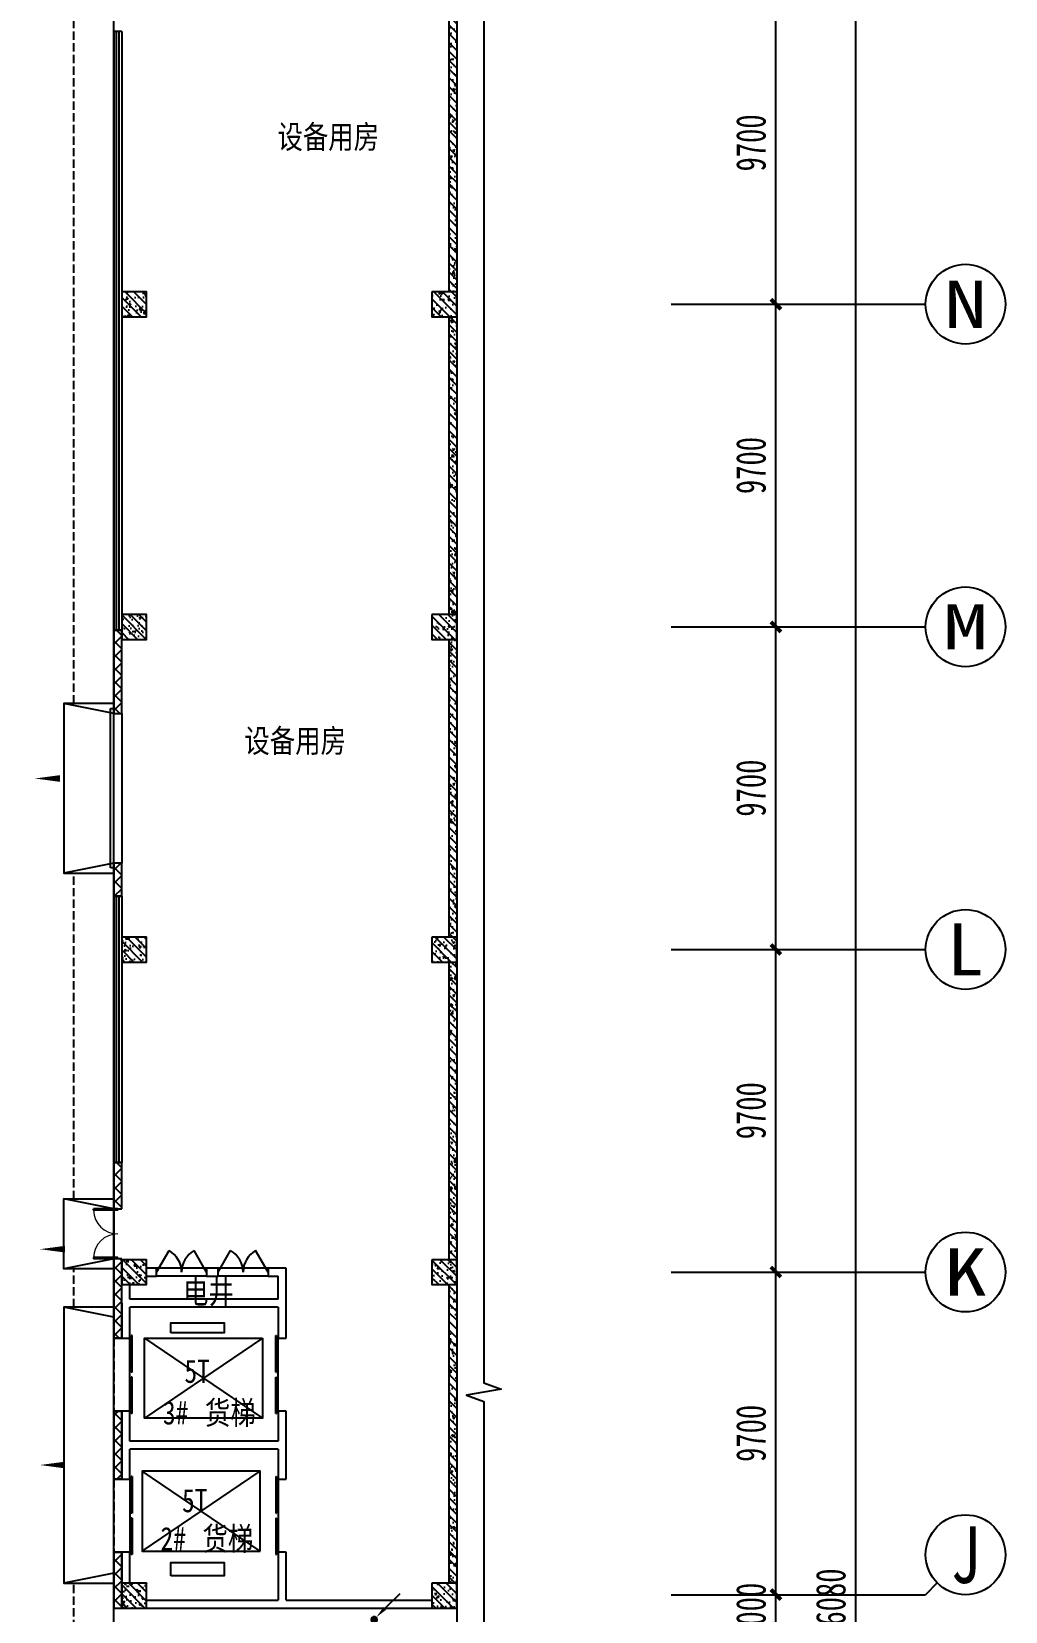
# Model space of a CAD drawing. Header units: millimetres. Extents: x -633009578 to 5705885, y -633235091 to 2571734.
# Drawn here: x 2830129 to 2859405, y 2340267 to 2387767 of the extents above; entities that cross this region are included whole.
import ezdxf
from ezdxf.enums import TextEntityAlignment as Align

# ---------------------------------------------------------------- set-up
doc = ezdxf.new("R2010")
doc.units = ezdxf.units.MM
doc.header["$LTSCALE"] = 1000
doc.header["$MEASUREMENT"] = 0
doc.linetypes.add('DASH', pattern=[0.35, 0.25, -0.1])
doc.layers.get('0').update_dxf_attribs({"color": 9})
for name, color, linetype in [('3T_WOOD', 21, 'Continuous'), ('A-COLUM(柱)', 255, 'Continuous'), ('A-DI-S(箭头)', 76, 'Continuous'), ('A-DOOR(门）', 4, 'Continuous'), ('A-F-AREA(计算)', 5, 'Continuous'), ('A-HATH(填充)', 8, 'Continuous'), ('A-ST-O(室外)', 54, 'Continuous'), ('A-STAR(楼梯)', 51, 'Continuous'), ('A-TEXT(房间)', 243, 'Continuous'), ('A-WA-J(剪力墙)', 254, 'Continuous'), ('A-WALL(墙)', 255, 'Continuous'), ('A-WINDOW（窗）', 4, 'Continuous'), ('AXIS_TEXT', 7, 'Continuous'), ('C-AXIS(轴号)', 3, 'Continuous'), ('WALL', 9, 'Continuous'), ('电-弱电平面-箭头', 3, 'Continuous')]:
    doc.layers.add(name, color=color, linetype=linetype)
doc.styles.add('_TCH_AXIS', font='simhei.ttf', dxfattribs={"bigfont": 'GBCBIG'})
doc.styles.add('_TCH_DIM_T3', font='simhei.ttf', dxfattribs={"width": 0.707, "bigfont": 'GBCBIG'})
doc.styles.add('COMPLEX', font='simhei.ttf')
doc.styles.add('IDQSTYLE', font='simhei.ttf', dxfattribs={"width": 0.707, "bigfont": 'hztxt.shx'})
doc.styles.add('TXT', font='simhei.ttf', dxfattribs={"width": 0.8, "bigfont": 'hztxt.shx'})
doc.dimstyles.new('_TCH_ARCH&&300', dxfattribs={"dimtxt": 892.5, "dimasz": 300, "dimexe": 750, "dimexo": 900, "dimgap": 300, "dimtad": 1, "dimdec": 0, "dimzin": 0, "dimdsep": 46, "dimtxsty": '_TCH_DIM_T3', "dimblk": 'ARCHTICK', "dimcen": 0.09, "dimclrt": 7, "dimazin": 2, "dimtfac": 1, "dimtdec": 0, "dimtix": 1, "dimtmove": 2, "dimatfit": 3, "dimfxl": 1, "dimtolj": 1, "dimtzin": 0, "dimarcsym": 0})
pattern_1 = [(315, (0, 0), (132.5825214724777, 132.5825214724776), []), (320, (0, 0), (-47.06410123694653, -537.9451369505651), [56.25, -618.75]), (625, (0, 0), (564.1441002750089, 104.0635002097499), [45, -495]), (370.4514, (-3.922005000000009, -44.82876), (517.079656545715, -433.8820362855164), [47.8051425, -525.856584]), (316.1842, (150, -2.755455298081545e-14), (-124.1392607467639, -800.4307864692332), [84.375, -928.125]), (366.6356, (139.65501975, -66.70255875000004), (730.5884031753312, -700.9970291615274), [71.707716, -788.78475]), (621.1842000000001, (150, -2.755455298081545e-14), (730.588950693994, -700.9964588502198), [67.5, -742.5]), (291, (112.5, -75.00000000000001), (-301.9641679990041, -447.6802890888463), [56.25, -618.75]), (596, (112.5, -75.00000000000001), (543.8625337851396, -182.4864989411868), [45, -495]), (341.4514, (87.3362955, -112.30667475), (241.8978725324643, -630.1669714361175), [47.8051425, -525.856584]), (307.5, (0, 0), (249.6703903734836, -9.119891487967951), [0, -488.9999999999999, 0, -502.5, 0, -496.875]), (277.5, (0, 0), (295.8087839117703, -197.3021530816116), [0, -286.5, 0, -477.75, 0, -189.375]), (237.5, (3.072332657360922e-14, 167.25), (-16.91615380078498, -400.3668271293068), [0, -187.5, 0, -585, 0, -776.25]), (227.5, (4.450060306401695e-14, 242.25), (75.07873674923819, -437.3896270067897), [0, -243.75, 0, -388.5, 0, -551.25])]
pattern_2 = [(45, (-830357.9205473666, -3.184366441797465), (-200.0002033111466, 200.0002033111467), []), (135, (-830357.9205473666, -3.184366441797465), (-200.0002033111467, -200.0002033111466), [])]

# ---------------------------------------------------------------- blocks, each defined once
blk = doc.blocks.new('_ArchTick')
at = {"color": 0, "linetype": 'ByBlock', "const_width": 0.4}
blk.add_lwpolyline([(-0.5, -0.5), (0.5, 0.5)], dxfattribs=at)
blk = doc.blocks.new('*D300')
at = {"layer": 'C-AXIS(轴号)', "color": 0, "lineweight": -2, "transparency": 16777216}
for p, q in [((1114913.870481153, 1657818.591094813), (1117908.287704564, 1657818.591094813)), ((1117158.287704564, 1657818.591094813), (1117158.287704564, 1658118.591094813)), ((1117158.287704564, 1656818.591094813), (1117158.287704564, 1657818.591094813)), ((1114913.870481153, 1656818.591094813), (1117908.287704564, 1656818.591094813)), ((1117158.287704564, 1656818.591094813), (1117158.287704564, 1656518.591094813))]:
    blk.add_line(p, q, dxfattribs=at)
at = {"layer": 'Defpoints', "color": 0, "transparency": 16777216}
for p in [(1114013.870481153, 1657818.591094813), (1117158.287704564, 1657818.591094813), (1114013.870481153, 1656818.591094813)]:
    blk.add_point(p, dxfattribs=at)
at = {"layer": 'C-AXIS(轴号)', "color": 0, "linetype": 'ByBlock', "lineweight": -2, "transparency": 16777216, "xscale": 300, "yscale": 300, "zscale": 300}
for p, rotation in [((1117158.287704564, 1657818.591094813), 270), ((1117158.287704564, 1656818.591094813), 90)]:
    blk.add_blockref('_ArchTick', p, dxfattribs=dict(at, rotation=rotation))
at = {"layer": 'C-AXIS(轴号)', "color": 7, "transparency": 16777216, "insert": (1116412.037704564, 1657318.591094813), "char_height": 892.5, "attachment_point": 5, "rotation": 90, "style": '_TCH_DIM_T3'}
blk.add_mtext('\\A1;1000', dxfattribs=at)
blk = doc.blocks.new('*D301')
at = {"layer": 'C-AXIS(轴号)', "color": 0, "lineweight": -2, "transparency": 16777216}
for p, q in [((1114913.870481153, 1667518.591094813), (1117908.287704564, 1667518.591094813)), ((1117158.287704564, 1657818.591094813), (1117158.287704564, 1667518.591094813)), ((1114913.870481153, 1657818.591094813), (1117908.287704564, 1657818.591094813))]:
    blk.add_line(p, q, dxfattribs=at)
at = {"layer": 'Defpoints', "color": 0, "transparency": 16777216}
for p in [(1114013.870481153, 1667518.591094813), (1117158.287704564, 1667518.591094813), (1114013.870481153, 1657818.591094813)]:
    blk.add_point(p, dxfattribs=at)
at = {"layer": 'C-AXIS(轴号)', "color": 0, "linetype": 'ByBlock', "lineweight": -2, "transparency": 16777216, "xscale": 300, "yscale": 300, "zscale": 300}
for p, rotation in [((1117158.287704564, 1667518.591094813), 90), ((1117158.287704564, 1657818.591094813), 270)]:
    blk.add_blockref('_ArchTick', p, dxfattribs=dict(at, rotation=rotation))
at = {"layer": 'C-AXIS(轴号)', "color": 7, "transparency": 16777216, "insert": (1116412.037704564, 1662668.591094813), "char_height": 892.5, "attachment_point": 5, "rotation": 90, "style": '_TCH_DIM_T3'}
blk.add_mtext('\\A1;9700', dxfattribs=at)
blk = doc.blocks.new('*D302')
at = {"layer": 'C-AXIS(轴号)', "color": 0, "lineweight": -2, "transparency": 16777216}
for p, q in [((1114913.870481153, 1677218.591094813), (1117908.287704564, 1677218.591094813)), ((1117158.287704564, 1667518.591094813), (1117158.287704564, 1677218.591094813)), ((1114913.870481153, 1667518.591094813), (1117908.287704564, 1667518.591094813))]:
    blk.add_line(p, q, dxfattribs=at)
at = {"layer": 'Defpoints', "color": 0, "transparency": 16777216}
for p in [(1114013.870481153, 1677218.591094813), (1117158.287704564, 1677218.591094813), (1114013.870481153, 1667518.591094813)]:
    blk.add_point(p, dxfattribs=at)
at = {"layer": 'C-AXIS(轴号)', "color": 0, "linetype": 'ByBlock', "lineweight": -2, "transparency": 16777216, "xscale": 300, "yscale": 300, "zscale": 300}
for p, rotation in [((1117158.287704564, 1677218.591094813), 90), ((1117158.287704564, 1667518.591094813), 270)]:
    blk.add_blockref('_ArchTick', p, dxfattribs=dict(at, rotation=rotation))
at = {"layer": 'C-AXIS(轴号)', "color": 7, "transparency": 16777216, "insert": (1116412.037704564, 1672368.591094813), "char_height": 892.5, "attachment_point": 5, "rotation": 90, "style": '_TCH_DIM_T3'}
blk.add_mtext('\\A1;9700', dxfattribs=at)
blk = doc.blocks.new('*D303')
at = {"layer": 'C-AXIS(轴号)', "color": 0, "lineweight": -2, "transparency": 16777216}
for p, q in [((1114913.870481153, 1686918.591094813), (1117908.287704564, 1686918.591094813)), ((1117158.287704564, 1677218.591094813), (1117158.287704564, 1686918.591094813)), ((1114913.870481153, 1677218.591094813), (1117908.287704564, 1677218.591094813))]:
    blk.add_line(p, q, dxfattribs=at)
at = {"layer": 'Defpoints', "color": 0, "transparency": 16777216}
for p in [(1114013.870481153, 1686918.591094813), (1117158.287704564, 1686918.591094813), (1114013.870481153, 1677218.591094813)]:
    blk.add_point(p, dxfattribs=at)
at = {"layer": 'C-AXIS(轴号)', "color": 0, "linetype": 'ByBlock', "lineweight": -2, "transparency": 16777216, "xscale": 300, "yscale": 300, "zscale": 300}
for p, rotation in [((1117158.287704564, 1686918.591094813), 90), ((1117158.287704564, 1677218.591094813), 270)]:
    blk.add_blockref('_ArchTick', p, dxfattribs=dict(at, rotation=rotation))
at = {"layer": 'C-AXIS(轴号)', "color": 7, "transparency": 16777216, "insert": (1116412.037704564, 1682068.591094813), "char_height": 892.5, "attachment_point": 5, "rotation": 90, "style": '_TCH_DIM_T3'}
blk.add_mtext('\\A1;9700', dxfattribs=at)
blk = doc.blocks.new('*D304')
at = {"layer": 'C-AXIS(轴号)', "color": 0, "lineweight": -2, "transparency": 16777216}
for p, q in [((1114913.870481153, 1696618.591094813), (1117908.287704564, 1696618.591094813)), ((1117158.287704564, 1686918.591094813), (1117158.287704564, 1696618.591094813)), ((1114913.870481153, 1686918.591094813), (1117908.287704564, 1686918.591094813))]:
    blk.add_line(p, q, dxfattribs=at)
at = {"layer": 'Defpoints', "color": 0, "transparency": 16777216}
for p in [(1114013.870481153, 1696618.591094813), (1117158.287704564, 1696618.591094813), (1114013.870481153, 1686918.591094813)]:
    blk.add_point(p, dxfattribs=at)
at = {"layer": 'C-AXIS(轴号)', "color": 0, "linetype": 'ByBlock', "lineweight": -2, "transparency": 16777216, "xscale": 300, "yscale": 300, "zscale": 300}
for p, rotation in [((1117158.287704564, 1696618.591094813), 90), ((1117158.287704564, 1686918.591094813), 270)]:
    blk.add_blockref('_ArchTick', p, dxfattribs=dict(at, rotation=rotation))
at = {"layer": 'C-AXIS(轴号)', "color": 7, "transparency": 16777216, "insert": (1116412.037704564, 1691768.591094813), "char_height": 892.5, "attachment_point": 5, "rotation": 90, "style": '_TCH_DIM_T3'}
blk.add_mtext('\\A1;9700', dxfattribs=at)
blk = doc.blocks.new('*D305')
at = {"layer": 'C-AXIS(轴号)', "color": 0, "lineweight": -2, "transparency": 16777216}
for p, q in [((1114913.870481153, 1706318.591094813), (1117908.287704564, 1706318.591094813)), ((1117158.287704564, 1696618.591094813), (1117158.287704564, 1706318.591094813)), ((1114913.870481153, 1696618.591094813), (1117908.287704564, 1696618.591094813))]:
    blk.add_line(p, q, dxfattribs=at)
at = {"layer": 'Defpoints', "color": 0, "transparency": 16777216}
for p in [(1114013.870481153, 1706318.591094813), (1117158.287704564, 1706318.591094813), (1114013.870481153, 1696618.591094813)]:
    blk.add_point(p, dxfattribs=at)
at = {"layer": 'C-AXIS(轴号)', "color": 0, "linetype": 'ByBlock', "lineweight": -2, "transparency": 16777216, "xscale": 300, "yscale": 300, "zscale": 300}
for p, rotation in [((1117158.287704564, 1706318.591094813), 90), ((1117158.287704564, 1696618.591094813), 270)]:
    blk.add_blockref('_ArchTick', p, dxfattribs=dict(at, rotation=rotation))
at = {"layer": 'C-AXIS(轴号)', "color": 7, "transparency": 16777216, "insert": (1116412.037704564, 1701468.591094813), "char_height": 892.5, "attachment_point": 5, "rotation": 90, "style": '_TCH_DIM_T3'}
blk.add_mtext('\\A1;9700', dxfattribs=at)
blk = doc.blocks.new('*D309')
at = {"layer": 'C-AXIS(轴号)', "color": 0, "lineweight": -2, "transparency": 16777216}
for p, q in [((1114913.870481153, 1725358.591094809), (1120308.287704564, 1725358.591094809)), ((1119558.287704564, 1589278.591094809), (1119558.287704564, 1725358.591094809)), ((1114913.870481153, 1589278.591094809), (1120308.287704564, 1589278.591094809))]:
    blk.add_line(p, q, dxfattribs=at)
at = {"layer": 'Defpoints', "color": 0, "transparency": 16777216}
for p in [(1114013.870481153, 1725358.591094809), (1119558.287704564, 1725358.591094809), (1114013.870481153, 1589278.591094809)]:
    blk.add_point(p, dxfattribs=at)
at = {"layer": 'C-AXIS(轴号)', "color": 0, "linetype": 'ByBlock', "lineweight": -2, "transparency": 16777216, "xscale": 300, "yscale": 300, "zscale": 300}
for p, rotation in [((1119558.287704564, 1725358.591094809), 90), ((1119558.287704564, 1589278.591094809), 270)]:
    blk.add_blockref('_ArchTick', p, dxfattribs=dict(at, rotation=rotation))
at = {"layer": 'C-AXIS(轴号)', "color": 7, "transparency": 16777216, "insert": (1118812.037704564, 1657318.591094809), "char_height": 892.5, "attachment_point": 5, "rotation": 90, "style": '_TCH_DIM_T3'}
blk.add_mtext('\\A1;136080', dxfattribs=at)
blk = doc.blocks.new('_AXISO')
blk.add_circle((0, 0), 0.5)
at = {"layer": 'AXIS_TEXT', "style": 'COMPLEX', "width": 1.041666666666667}
blk.add_attdef('A', text='', height=0.56, dxfattribs=at).set_placement((-0.25, -0.28), (0.25, -0.28), align=Align.FIT)
blk = doc.blocks.new('$WINLIB2D$00000001')
at = {"color": 0}
for points in [[(-0.4999999999999964, 0.5000000000000142), (-0.4999999999999964, -0.4999999999999858)], [(-0.4999999999999964, 0.5000000000000142), (0.5000000000000036, 0.5000000000000142)], [(0.5000000000000036, -0.4999999999999858), (0.5000000000000036, 0.5000000000000142)], [(0.5000000000000036, 0.1666666666666714), (-0.4999999999999964, 0.1666666666666714)], [(0.5000000000000036, -0.1666666666666572), (-0.4999999999999964, -0.1666666666666572)], [(-0.4999999999999964, -0.4999999999999858), (0.5000000000000036, -0.4999999999999858)]]:
    blk.add_lwpolyline(points, dxfattribs=at)
blk = doc.blocks.new('$DORLIB2D$00000127')
at = {"color": 0}
for points in [[(-0.5333333333328483, 0.7948983154366971), (-0.5333333333328483, 0.690405644187237)], [(-0.03333333333284827, 0.7948983154366971), (-0.5333333333328483, 0.7948983154366971)], [(-0.03333333333284827, 0.690405644187237), (-0.5333333333328483, 0.690405644187237)], [(-0.03333333333284827, 0.7948983154366971), (-0.03333333333284827, 0.690405644187237)], [(0.5333333333328483, 0.7948983154366971), (0.03333333333284827, 0.7948983154366971)], [(0.03333333333284827, 0.7948983154366971), (0.03333333333284827, 0.690405644187237)], [(0.5333333333328483, 0.690405644187237), (0.03333333333284827, 0.690405644187237)], [(0.5333333333328483, 0.7948983154366971), (0.5333333333328483, 0.690405644187237)], [(0.5, 0.4999999999999858), (-0.5, 0.4999999999999858)]]:
    blk.add_lwpolyline(points, dxfattribs=at)
blk = doc.blocks.new('$DorLib2D$00000126')
at = {"color": 0, "linetype": 'Continuous'}
for p, q in [((-0.5319999999956053, 0.5), (-0.5319999999956053, 0.900000000000091)), ((0.5320000000047003, 0.900000000000091), (0.5320000000047003, 0.5000000000002274))]:
    blk.add_line(p, q, dxfattribs=at)
at = {"color": 0, "linetype": 'DASH'}
for p, q in [((-0.5319999999956053, 0.900000000000091), (0.5320000000047003, 0.900000000000091)), ((-0.5319999999956053, 0.5), (0.5320000000047003, 0.5000000000002274))]:
    blk.add_line(p, q, dxfattribs=at)
blk = doc.blocks.new('$DorLib2D$00000231')
at = {"color": 0}
for p, q in [((-0.4999999999999947, 7.105427357601002e-15), (-0.2500000000000284, 0.4330127018921708)), ((0.5000000000000053, 7.105427357601002e-15), (0.250000000000032, 0.4330127018921708))]:
    blk.add_line(p, q, dxfattribs=at)
for centre, radius, start, end in [((-0.4999999999996803, 3.055333763768431e-13), 0.499999999999681, 0, 59.99999999996344), ((0.5000000000000426, -2.486899575160351e-14), 0.4999999999999835, 120.0000000000366, 180)]:
    blk.add_arc(centre, radius, start, end, dxfattribs=at)
blk = doc.blocks.new('$DorLib2D$00000002')
for p, q in [((-0.5, -5.684341886080802e-17), (-0.5000000000000007, 0.4875)), ((-0.4750000000000007, 0.4875), (-0.5000000000000007, 0.4875)), ((-0.475, -2.842170943040401e-17), (-0.4750000000000007, 0.4875)), ((0.475, -2.842170943040401e-17), (0.4750000000000007, 0.4875)), ((0.4750000000000007, 0.4875), (0.5000000000000007, 0.4875)), ((0.5, -5.684341886080802e-17), (0.5000000000000007, 0.4875)), ((-0.5, -5.684341886080802e-17), (-0.475, -2.842170943040401e-17)), ((0.5, -5.684341886080802e-17), (0.475, -2.842170943040401e-17))]:
    blk.add_line(p, q)
at = {"lineweight": 13}
for centre, start, end in [((-0.4875, -4.263256414560601e-17), 0, 88.53071641864632), ((0.4875, -4.263256414560601e-17), 91.4692835813537, 180)]:
    blk.add_arc(centre, 0.4875, start, end, dxfattribs=at)
blk = doc.blocks.new('_FZH')
h = blk.add_hatch()
h.set_pattern_fill('钢筋混凝土', color=256, scale=0.1, style=0)
h.set_pattern_definition([(45, (0, 0), (-0.1767766952966369, 0.1767766952966369), []), (50, (0, 0), (0.7172601826007535, -0.06275213498259512), [0.07500000000000001, -0.8250000000000001]), (355, (0, 0), (-0.138751333613, 0.7521921337000119), [0.06, -0.66]), (100.4514, (0.05977168000000001, -0.00522934), (0.5785093817140216, 0.6894395420609536), [0.06374019, -0.701142112]), (46.1842, (0, 0.2), (1.067241048625645, -0.1655190143290181), [0.1125, -1.2375]), (96.6356, (0.088936745, 0.186206693), (0.9346627055487033, 0.9741178709004418), [0.095610288, -1.051713]), (351.1842, (0, 0.2), (0.9346619451336272, 0.9741186009253247), [0.09000000000000001, -0.9900000000000001]), (21, (0.1, 0.15), (0.5969070521184617, -0.4026188906653388), [0.07500000000000001, -0.8250000000000001]), (326, (0.1, 0.15), (0.2433153319215824, 0.7251500450468529), [0.06, -0.66]), (71.4514, (0.149742233, 0.116448394), (0.84022262858149, 0.3225304967099524), [0.06374019, -0.701142112]), (37.50000000000001, (0, 0), (0.01215985531729062, 0.3328938538313115), [0, -0.652, 0, -0.67, 0, -0.6625000000000001]), (7.499999999999999, (0, 0), (0.2630695374421486, 0.3944117118823603), [0, -0.382, 0, -0.637, 0, -0.2525]), (-32.5, (-0.223, 0), (0.533822436172409, -0.02255487173437976), [0, -0.25, 0, -0.78, 0, -1.035]), (-42.5, (-0.323, 0), (0.5831861693423862, 0.1001049823323177), [0, -0.325, 0, -0.518, 0, -0.735])])
h.paths.add_polyline_path([(-0.5, -0.5), (0.5, -0.5), (0.5, 0.5), (-0.5, 0.5)])
blk.add_lwpolyline([(-0.5, -0.5), (0.5, -0.5), (0.5, 0.5), (-0.5, 0.5)], close=True)
blk = doc.blocks.new('*X132')
at = {"color": 0, "linetype": 'Continuous'}
for p, q in [((192.590110055903, 446.7242872143482), (193.9264208598343, 448.0605980182795)), ((192.6512440212146, 447.2096852483717), (193.4410228258108, 447.9994640529679)), ((192.666080612941, 446.3759937026742), (194.2747143715083, 447.9846274612416)), ((192.8122309321682, 446.0978799531896), (194.552828120993, 447.8384771420143)), ((193.0126674313866, 445.874052383696), (194.7766556904866, 447.6380406427959)), ((193.2651240367983, 445.7022449203958), (194.9484631537868, 447.3855840373842)), ((193.5780466605768, 445.5909034754624), (195.0598045987202, 447.0726614136058)), ((193.9838870800477, 445.5724798262212), (195.0782282479613, 446.6668209941349))]:
    blk.add_line(p, q, dxfattribs=at)
blk = doc.blocks.new('HC001446')
at = {"color": 0, "linetype": 'Continuous'}
blk.add_line((5.527270022789651, 5.473665066578945), (2.421777122314836, 2.298687544782609), dxfattribs=at)
blk.add_lwpolyline([(2.421777122314836, 2.298687544782609, 0.8, 0, 0), (0.4698776614111466, 0.4121164681388052, 0, 0, 0)], format="xyseb", dxfattribs=at)
blk.add_circle((0, 0), 0.625, dxfattribs=at)
at = {"color": 0, "linetype": 'Continuous', "xscale": 0.5, "yscale": 0.5, "zscale": 0.5}
blk.add_blockref('*X132', (-96.91845018383214, -223.4069038532592), dxfattribs=at)
at = {"color": 0, "style": 'IDQSTYLE', "width": 0.7}
blk.add_attdef('PSFHATT', (7.527270022789651, -0.62500001), '', height=2.5, dxfattribs=at)
blk = doc.blocks.new('负一层平面图9')
h = blk.add_hatch()
h.set_pattern_fill('钢筋混凝土', color=256, scale=75, angle=270, style=0)
h.set_pattern_definition(pattern_1)
h.paths.add_polyline_path([(1107326.098288363, 1696990.40672838), (1107566.098288363, 1696990.40672838), (1107566.098288361, 1705940.40672838), (1107326.098288362, 1705940.40672838)])
h = blk.add_hatch()
h.set_pattern_fill('钢筋混凝土', color=256, scale=75, angle=270, style=0)
h.set_pattern_definition(pattern_1)
h.paths.add_polyline_path([(1107326.098288365, 1687290.40672838), (1107566.098288365, 1687290.40672838), (1107566.098288361, 1696240.40672838), (1107326.098288363, 1696240.40672838)])
h = blk.add_hatch()
h.set_pattern_fill('钢筋混凝土', color=256, scale=75, angle=270, style=0)
h.set_pattern_definition(pattern_1)
h.paths.add_polyline_path([(1107326.098288366, 1677590.40672838), (1107566.098288366, 1677590.40672838), (1107566.098288361, 1686540.40672838), (1107326.098288365, 1686540.40672838)])
h = blk.add_hatch()
h.set_pattern_fill('钢筋混凝土', color=256, scale=75, angle=270, style=0)
h.set_pattern_definition(pattern_1)
h.paths.add_polyline_path([(1107326.098288368, 1667890.40672838), (1107566.098288368, 1667890.40672838), (1107566.098288361, 1676840.40672838), (1107326.098288366, 1676840.40672838)])
h = blk.add_hatch()
h.set_pattern_fill('钢筋混凝土', color=256, scale=75, angle=270, style=0)
h.set_pattern_definition(pattern_1)
h.paths.add_polyline_path([(1107566.09828836, 1667140.40672838), (1107326.09828836, 1667140.40672838), (1107326.098288361, 1658165.40672838), (1107566.098288361, 1658165.40672838)])
at = {"layer": 'A-HATH(填充)'}
h = blk.add_hatch(dxfattribs=at)
h.set_pattern_fill('多孔材料', color=256, scale=100, style=0)
h.set_pattern_definition(pattern_2)
h.paths.add_polyline_path([(1097251.09828836, 1686815.40672802), (1097251.09828836, 1684315.406728529), (1097491.09828836, 1684315.406728529), (1097491.09828836, 1686815.40672802)])
h = blk.add_hatch(dxfattribs=at)
h.set_pattern_fill('多孔材料', color=256, scale=100, style=0)
h.set_pattern_definition(pattern_2)
h.paths.add_polyline_path([(1097251.09828836, 1679815.406728529), (1097251.09828836, 1678815.406728529), (1097491.09828836, 1678815.406728529), (1097491.09828836, 1679815.406728529)])
h = blk.add_hatch(dxfattribs=at)
h.set_pattern_fill('多孔材料', color=256, scale=100, style=0)
h.set_pattern_definition(pattern_2)
h.paths.add_polyline_path([(1097251.09828836, 1670815.406728529), (1097251.09828836, 1669415.40672802), (1097491.09828836, 1669415.40672802), (1097491.09828836, 1670815.406728529)])
h = blk.add_hatch(dxfattribs=at)
h.set_pattern_fill('多孔材料', color=256, scale=100, style=0)
h.set_pattern_definition(pattern_2)
h.paths.add_polyline_path([(1097251.09828836, 1667915.406728529), (1097251.09828836, 1665535.406729037), (1097491.09828836, 1665535.406729037), (1097491.09828836, 1667915.406728529)])
h = blk.add_hatch(dxfattribs=at)
h.set_pattern_fill('多孔材料', color=256, scale=100, style=0)
h.set_pattern_definition(pattern_2)
h.paths.add_polyline_path([(1097251.09828836, 1663335.406729037), (1097251.09828836, 1661295.406728529), (1097491.09828836, 1661295.406728529), (1097491.09828836, 1663335.406729037)])
h = blk.add_hatch(dxfattribs=at)
h.set_pattern_fill('多孔材料', color=256, scale=100, style=0)
h.set_pattern_definition(pattern_2)
h.paths.add_polyline_path([(1097491.098288361, 1657415.40672838), (1097491.09828836, 1659095.406728529), (1097251.09828836, 1659095.406728529), (1097251.098288361, 1657415.40672838)])
at = {"layer": 'A-DI-S(箭头)'}
blk.add_lwpolyline([(1108377.552594071, 1727829.142712386), (1108377.552594071, 1664191.024720457), (1108902.552594071, 1663999.940347468), (1107852.552594071, 1663814.797017724), (1108377.552594071, 1663628.524720457), (1108377.552594071, 1599990.406728529)], dxfattribs=at)
for points in [[(1096544.794941775, 1682358.425277762, 0, 0, 0), (1094881.794941775, 1682358.425277762, 0, 200, 0), (1095631.794941775, 1682358.425277762, 0, 0, 0)], [(1096698.446246597, 1668206.33597418, 0, 0, 0), (1095035.446246597, 1668206.33597418, 0, 200, 0), (1095785.446246597, 1668206.33597418, 0, 0, 0)], [(1096698.446246597, 1661716.47294234, 0, 0, 0), (1095035.446246597, 1661716.47294234, 0, 200, 0), (1095785.446246597, 1661716.47294234, 0, 0, 0)]]:
    blk.add_lwpolyline(points, format="xyseb", dxfattribs=at)
at = {"layer": 'A-DOOR(门）'}
for p, q in [((1097491.098288361, 1684315.406728372), (1097491.098288361, 1679815.406728372)), ((1097251.098288361, 1669415.406728367), (1097251.098288361, 1667915.406728367)), ((1100041.098288415, 1667635.40672838), (1098541.098288415, 1667635.40672838)), ((1100041.098288415, 1667395.40672838), (1098541.098288415, 1667395.40672838)), ((1101891.098288387, 1667635.40672838), (1100391.098288387, 1667635.40672838)), ((1101891.098288387, 1667395.40672838), (1100391.098288387, 1667395.40672838))]:
    blk.add_line(p, q, dxfattribs=at)
at = {"layer": 'A-F-AREA(计算)'}
blk.add_lwpolyline([(1107566.098287924, 1589275.406728539), (1097251.098288353, 1589275.406728539), (1097251.098288353, 1725355.406728381), (1107566.098287924, 1725355.406728381)], close=True, dxfattribs=at)
at = {"layer": 'A-ST-O(室外)', "linetype": 'DASH'}
for points in [[(1096051.098288384, 1684615.406728667), (1096051.098288371, 1707015.406728445)], [(1096051.098288393, 1669715.406728217), (1096051.098288387, 1679515.407222659)], [(1096051.098288395, 1666465.406729073), (1096051.098288394, 1667615.406728372)], [(1096051.098288401, 1653665.406727061), (1096051.0982884, 1658165.40672838)]]:
    blk.add_lwpolyline(points, dxfattribs=at)
at = {"layer": 'A-STAR(楼梯)'}
for points in [[(1097251.098288362, 1684615.406728667), (1095751.098288362, 1684615.406728667), (1095751.098288362, 1679515.407222659), (1097251.098288355, 1679515.407222659)], [(1097251.098288354, 1684315.406728714), (1095751.098288351, 1684615.406234585)], [(1097251.098288354, 1679815.406728528), (1095751.098288351, 1679515.407222657)], [(1097251.098288367, 1667615.406728372), (1095751.098288367, 1667615.406728372), (1095751.098288367, 1669715.406728217), (1097251.098288361, 1669715.406728217)], [(1097251.09828836, 1669415.406728265), (1095751.098288356, 1669715.406234135)], [(1097251.09828836, 1667915.406728324), (1095751.098288356, 1667615.407222453)], [(1097251.098288362, 1666465.406729073), (1095751.098288362, 1666465.406729073), (1095751.098288362, 1658165.40672838), (1097251.098288355, 1658165.40672838)], [(1097251.098288354, 1666165.406729121), (1095751.098288351, 1666465.406234992)], [(1098175.743463216, 1665531.807054926), (1101725.743463216, 1663121.807054926)], [(1101725.743463216, 1665531.807054926), (1098175.743463216, 1663121.807054926)], [(1098103.962873291, 1659125.406728197), (1101653.962873291, 1661535.406728197)], [(1101653.962873291, 1659125.406728197), (1098103.962873291, 1661535.406728197)], [(1097251.098288365, 1658465.406234251), (1095751.098288362, 1658165.40672838)]]:
    blk.add_lwpolyline(points, dxfattribs=at)
for points in [[(1098972.214317867, 1665691.128077639), (1098972.214317867, 1665991.128077639), (1100572.214317867, 1665991.128077639), (1100572.214317867, 1665691.128077639)], [(1101725.743463216, 1665531.807054926), (1101725.743463216, 1663121.807054926), (1098175.743463216, 1663121.807054926), (1098175.743463216, 1665531.807054926)], [(1101653.962873291, 1659125.406728197), (1101653.962873291, 1661535.406728197), (1098103.962873291, 1661535.406728197), (1098103.962873291, 1659125.406728197)], [(1098972.214317867, 1658381.714975767), (1098972.214317867, 1658781.714975767), (1100572.214317867, 1658781.714975767), (1100572.214317867, 1658381.714975767)]]:
    blk.add_lwpolyline(points, close=True, dxfattribs=at)
at = {"layer": 'A-WA-J(剪力墙)'}
for p, q in [((1107326.098288362, 1705940.406727959), (1107326.098288356, 1696990.40672861)), ((1107566.098288362, 1705940.406727959), (1107566.098288367, 1696990.40672861)), ((1107326.09828834, 1696240.406727959), (1107326.098288369, 1687290.40672861)), ((1107566.09828834, 1696240.406727959), (1107566.098288327, 1687290.40672861)), ((1107326.098288399, 1686540.406727959), (1107326.098288395, 1677590.40672861)), ((1107566.098288349, 1686540.406727959), (1107566.098288406, 1677590.40672861)), ((1107326.098288363, 1676840.406727959), (1107326.098288388, 1667890.406727959)), ((1107566.098288363, 1676840.406727959), (1107566.098288399, 1667890.406727959)), ((1107326.098288389, 1667140.40672861), (1107326.098288361, 1658165.40672838)), ((1107566.098288389, 1667140.40672861), (1107566.098288361, 1658165.40672838))]:
    blk.add_line(p, q, dxfattribs=at)
at = {"layer": 'A-WALL(墙)'}
for p, q in [((1098541.098288591, 1667635.406728355), (1098241.09828792, 1667635.406728121)), ((1098241.09828792, 1667395.406728473), (1098541.098288591, 1667395.406728396)), ((1098541.098288591, 1667395.406728396), (1098541.098288591, 1667635.406728355)), ((1100391.098288083, 1667635.406728368), (1100041.098288591, 1667635.406728365)), ((1100041.098288591, 1667635.406728365), (1100041.098288591, 1667395.406728411)), ((1100041.098288591, 1667395.406728411), (1100391.098288083, 1667395.406728415)), ((1100391.098288083, 1667395.406728415), (1100391.098288083, 1667635.406728368)), ((1102431.098288768, 1667635.406728412), (1101891.098288591, 1667635.406728378)), ((1101891.098288591, 1667635.406728378), (1101891.098288591, 1667395.406728429)), ((1101891.098288591, 1667395.406728429), (1102191.098288587, 1667395.406728424)), ((1102191.098288587, 1666705.406729023), (1102191.098288587, 1667395.406728424)), ((1102431.098288655, 1666585.406729079), (1102431.098288768, 1667635.406728412)), ((1097491.098288421, 1666585.406729079), (1097491.098288421, 1667140.40672838)), ((1097731.098289026, 1666705.406729023), (1097731.098288421, 1667140.40672838)), ((1097491.098288421, 1666585.406729079), (1097491.098288383, 1665535.406729038)), ((1102191.098288587, 1666705.406729023), (1097731.098289026, 1666705.406729023)), ((1097731.098288267, 1665535.406729037), (1097731.098288355, 1666465.406729058)), ((1102191.09828859, 1666465.406729058), (1097731.098288355, 1666465.406729058)), ((1102191.09828859, 1666465.406729058), (1102191.098288604, 1665535.406729546)), ((1102431.098288563, 1665535.406729546), (1102431.098288655, 1666585.406729079)), ((1097491.098288383, 1665535.406729038), (1097731.098288267, 1665535.406729037)), ((1102191.098288604, 1665535.406729546), (1102431.098288563, 1665535.406729546)), ((1097731.098288267, 1663335.406729037), (1097491.098288383, 1663335.406729038)), ((1097491.098288383, 1663335.406729038), (1097491.098288421, 1662315.40672858)), ((1097731.098288355, 1662435.406728574), (1097731.098288267, 1663335.406729037)), ((1102431.098288563, 1663335.406729038), (1102191.098288604, 1663335.406729037)), ((1102191.098288604, 1663335.406729037), (1102191.098288591, 1662435.406728574)), ((1102431.098288656, 1662315.40672858), (1102431.098288563, 1663335.406729038)), ((1097491.098288421, 1662315.40672858), (1097491.098288399, 1661295.406728529)), ((1102191.098288591, 1662435.406728574), (1097731.098288355, 1662435.406728574)), ((1097731.098288472, 1661295.406728529), (1097731.098288481, 1662195.406728599)), ((1102191.098288613, 1662195.406728599), (1097731.098288481, 1662195.406728599)), ((1102191.098288613, 1662195.406728599), (1102191.098288648, 1661295.40672802)), ((1102431.098288701, 1661295.40672802), (1102431.098288656, 1662315.40672858)), ((1097491.098288399, 1661295.406728529), (1097731.098288472, 1661295.406728529)), ((1102191.098288648, 1661295.40672802), (1102431.098288701, 1661295.40672802)), ((1097731.098288439, 1659095.40672802), (1097491.098288399, 1659095.40672802)), ((1097491.098288399, 1659095.40672802), (1097491.098288357, 1658165.40672861)), ((1097731.098288633, 1658165.40672861), (1097731.098288439, 1659095.40672802)), ((1102431.098288677, 1659095.40672802), (1102191.098288648, 1659095.40672802)), ((1102191.098288648, 1659095.40672802), (1102191.098288614, 1657655.406728375)), ((1102431.098288604, 1657655.406728338), (1102431.098288677, 1659095.40672802)), ((1098241.098288571, 1657655.406728452), (1102191.098288614, 1657655.406728375)), ((1098241.098288571, 1657415.406728391), (1102311.098288657, 1657415.406728399)), ((1102311.098288657, 1657415.406728399), (1106816.098288361, 1657415.406728398)), ((1102431.098288604, 1657655.406728338), (1106816.098288361, 1657655.406728398))]:
    blk.add_line(p, q, dxfattribs=at)
at = {"layer": 'A-WINDOW（窗）', "linetype": 'DASH'}
for p, q in [((1097491.098288361, 1665535.406729092), (1097251.098288361, 1665535.406729092)), ((1097251.098288361, 1665535.406729092, 800), (1097251.098288361, 1663335.406729092, 800)), ((1097251.098288361, 1663335.406729092), (1097491.098288361, 1663335.406729092)), ((1097491.098288361, 1661295.406728583), (1097251.098288361, 1661295.406728583)), ((1097251.098288361, 1661295.406728583, 800), (1097251.098288361, 1659095.406728583, 800)), ((1097251.098288361, 1659095.406728583), (1097491.098288361, 1659095.406728583))]:
    blk.add_line(p, q, dxfattribs=at)
at = {"layer": 'C-AXIS(轴号)'}
for p, q in [((1114013.870481153, 1696618.591094813), (1121658.287704564, 1696618.591094813)), ((1114013.870481153, 1686918.591094813), (1121658.287704564, 1686918.591094813)), ((1114013.870481153, 1677218.591094813), (1121658.287704564, 1677218.591094813)), ((1114013.870481153, 1667518.591094813), (1121658.287704564, 1667518.591094813)), ((1114013.870481153, 1657818.591094813), (1121658.287704564, 1657818.591094813)), ((1122009.75956714, 1658170.06295739), (1121658.287704564, 1657818.591094813))]:
    blk.add_line(p, q, dxfattribs=at)
at = {"layer": 'WALL'}
for p, q in [((1097251.09828836, 1686815.40672802), (1097251.09828836, 1684315.406728529)), ((1097491.09828836, 1686815.40672802), (1097251.09828836, 1686815.40672802)), ((1097491.09828836, 1684315.406728529), (1097491.09828836, 1686815.40672802)), ((1097251.09828836, 1684315.406728529), (1097491.09828836, 1684315.406728529)), ((1097251.09828836, 1679815.406728529), (1097251.09828836, 1678815.406728529)), ((1097491.09828836, 1679815.406728529), (1097251.09828836, 1679815.406728529)), ((1097491.09828836, 1678815.406728529), (1097491.09828836, 1679815.406728529)), ((1097251.09828836, 1678815.406728529), (1097491.09828836, 1678815.406728529)), ((1097251.09828836, 1670815.406728529), (1097251.09828836, 1669415.40672802)), ((1097491.09828836, 1670815.406728529), (1097251.09828836, 1670815.406728529)), ((1097491.09828836, 1669415.40672802), (1097491.09828836, 1670815.406728529)), ((1097251.09828836, 1669415.40672802), (1097491.09828836, 1669415.40672802)), ((1097251.09828836, 1667915.406728529), (1097251.09828836, 1665535.406729037)), ((1097491.09828836, 1667915.406728529), (1097251.09828836, 1667915.406728529)), ((1097491.09828836, 1665535.406729037), (1097491.09828836, 1667915.406728529)), ((1097251.09828836, 1665535.406729037), (1097491.09828836, 1665535.406729037)), ((1097251.09828836, 1663335.406729037), (1097251.09828836, 1661295.406728529)), ((1097491.09828836, 1663335.406729037), (1097251.09828836, 1663335.406729037)), ((1097491.09828836, 1661295.406728529), (1097491.09828836, 1663335.406729037)), ((1097251.09828836, 1661295.406728529), (1097491.09828836, 1661295.406728529)), ((1097491.09828836, 1659095.406728529), (1097251.09828836, 1659095.406728529)), ((1097251.09828836, 1659095.406728529), (1097251.098288361, 1657415.40672838)), ((1097491.098288361, 1657415.40672838), (1097491.09828836, 1659095.406728529)), ((1097251.098288361, 1657415.40672838), (1097491.098288361, 1657415.40672838))]:
    blk.add_line(p, q, dxfattribs=at)
at = {"layer": 'A-COLUM(柱)', "xscale": 750, "yscale": 750, "zscale": 750, "rotation": 270}
for p in [(1097866.098288361, 1696615.40672838), (1107191.098288361, 1696615.40672838), (1097866.098288361, 1686915.40672838), (1107191.098288361, 1686915.40672838), (1097866.098288361, 1677215.40672838), (1107191.098288361, 1677215.40672838), (1097866.098288361, 1667515.40672838), (1107191.098288368, 1667515.40672838), (1097866.098288361, 1657790.40672838), (1107191.098288361, 1657790.40672838)]:
    blk.add_blockref('_FZH', p, dxfattribs=at)
at = {"layer": 'A-DOOR(门）', "extrusion": (0, 0, -1)}
for name, p, xscale, yscale, zscale, rotation in [('$DorLib2D$00000126', (-1097371.098288361, 1682065.406728372), -4500, 240, 4500, 270), ('$DorLib2D$00000002', (-1097371.098288361, 1668665.406728367), -1500, 1500, 1500, 270), ('$DORLIB2D$00000127', (-1097611.098288421, 1664435.406729073), -2200, 240, 2200, 90.00000000000001), ('$DORLIB2D$00000127', (-1102311.098288656, 1664435.406729073), 2200, 240, 2200, 269.9999999999907)]:
    blk.add_blockref(name, p, dxfattribs=dict(at, xscale=xscale, yscale=yscale, zscale=zscale, rotation=rotation))
at = {"layer": 'A-DOOR(门）', "extrusion": (0, 0, -1), "xscale": -1500, "yscale": 1500, "zscale": 1500}
for p in [(-1099291.098288415, 1667515.40672838), (-1101141.098288387, 1667515.40672838)]:
    blk.add_blockref('$DorLib2D$00000231', p, dxfattribs=at)
at = {"layer": 'A-DOOR(门）', "yscale": 240, "zscale": 2200}
for p, xscale, rotation in [((1097611.098288421, 1660195.406728118), -2200, 270), ((1102311.098288656, 1660195.406728118), 2200, 90.00000000000838)]:
    blk.add_blockref('$DORLIB2D$00000127', p, dxfattribs=dict(at, xscale=xscale, rotation=rotation))
at = {"layer": 'A-WINDOW（窗）', "yscale": 240, "rotation": 270}
for p, xscale, zscale in [((1097371.098288361, 1695815.406728404), 18000, 18000), ((1097371.098288361, 1674815.40672849), 8000, 8000)]:
    blk.add_blockref('$WINLIB2D$00000001', p, dxfattribs=dict(at, xscale=xscale, zscale=zscale))
at = {"layer": 'C-AXIS(轴号)'}
ref = blk.add_blockref('_AXISO', (1122858.287704564, 1696618.591094813), dxfattribs=dict(at, xscale=2400, yscale=2400, zscale=2400))
ref.add_attrib('A', 'N', dxfattribs={"layer": 'AXIS_TEXT', "height": 1423.748695917641, "style": '_TCH_AXIS'}).set_placement((1122214.210913554, 1695906.716746855), (1123502.364495574, 1695906.716746855), align=Align.FIT)
ref = blk.add_blockref('_AXISO', (1122858.287704564, 1686918.591094813), dxfattribs=dict(at, xscale=2400, yscale=2400, zscale=2400))
ref.add_attrib('A', 'M', dxfattribs={"layer": 'AXIS_TEXT', "height": 1357.645019878171, "style": '_TCH_AXIS'}).set_placement((1122179.465194625, 1686239.768584874), (1123537.110214503, 1686239.768584874), align=Align.FIT)
ref = blk.add_blockref('_AXISO', (1122858.287704564, 1677218.591094813), dxfattribs=dict(at, xscale=2400, yscale=2400, zscale=2400))
ref.add_attrib('A', 'L', dxfattribs={"layer": 'AXIS_TEXT', "height": 1562.368264716931, "style": '_TCH_AXIS'}).set_placement((1122300.299038594, 1676437.406962455), (1123416.276370534, 1676437.406962455), align=Align.FIT)
ref = blk.add_blockref('_AXISO', (1122858.287704564, 1667518.591094813), dxfattribs=dict(at, xscale=2400, yscale=2400, zscale=2400))
ref.add_attrib('A', 'K', dxfattribs={"layer": 'AXIS_TEXT', "height": 1423.748695917641, "style": '_TCH_AXIS'}).set_placement((1122214.210913554, 1666806.716746855), (1123502.364495574, 1666806.716746855), align=Align.FIT)
ref = blk.add_blockref('_AXISO', (1122858.287704564, 1659018.591094813), dxfattribs=dict(at, xscale=2400, yscale=2400, zscale=2400))
ref.add_attrib('A', 'J', dxfattribs={"layer": 'AXIS_TEXT', "height": 1700.796547737898, "style": '_TCH_AXIS'}).set_placement((1122412.84098968, 1658168.192820944), (1123303.734419448, 1658168.192820944), align=Align.FIT)
at = {"layer": 'A-TEXT(房间)', "color": 4, "style": 'TXT', "width": 0.8}
for s, p in [('设备用房', (1102173.779141537, 1701301.513385484)), ('设备用房', (1101178.936826035, 1683140.536405807)), ('电井', (1099335.008104631, 1666572.355193724)), ('5T', (1099377.233110188, 1664186.385846089)), ('3#', (1098730.992474876, 1662937.09524329)), ('货梯', (1099990.992474876, 1662937.09524329)), ('5T', (1099305.452520263, 1660297.643317109)), ('2#', (1098659.211884951, 1659152.0700907)), ('货梯', (1099919.211884951, 1659152.0700907))]:
    blk.add_text(s, height=700, dxfattribs=at).set_placement(p)
at = {"layer": 'C-AXIS(轴号)'}
for p1, p2, distance, picture, middle in [((1114013.870481153, 1589278.591094809), (1114013.870481153, 1725358.591094809), -5544.417223410914, '*D309', (1118812.037704564, 1657318.591094809)), ((1114013.870481153, 1696618.591094813), (1114013.870481153, 1706318.591094813), -3144.4172234109137, '*D305', (1116412.037704564, 1701468.591094813)), ((1114013.870481153, 1686918.591094813), (1114013.870481153, 1696618.591094813), -3144.4172234109137, '*D304', (1116412.037704564, 1691768.591094813)), ((1114013.870481153, 1677218.591094813), (1114013.870481153, 1686918.591094813), -3144.4172234109137, '*D303', (1116412.037704564, 1682068.591094813)), ((1114013.870481153, 1667518.591094813), (1114013.870481153, 1677218.591094813), -3144.4172234109137, '*D302', (1116412.037704564, 1672368.591094813)), ((1114013.870481153, 1657818.591094813), (1114013.870481153, 1667518.591094813), -3144.4172234109137, '*D301', (1116412.037704564, 1662668.591094813)), ((1114013.870481153, 1656818.591094813), (1114013.870481153, 1657818.591094813), -3144.4172234109137, '*D300', (1116412.037704564, 1657318.591094813))]:
    dim = blk.add_aligned_dim(p1=p1, p2=p2, distance=distance, dimstyle='_TCH_ARCH&&300', dxfattribs=at)
    dim.commit()
    dim.dimension.update_dxf_attribs({"geometry": picture, "text_midpoint": middle})

msp = doc.modelspace()

# ---------------------------------------------------------------- block references
at = {"layer": '3T_WOOD'}
msp.add_blockref('负一层平面图9', (1735346.985753094, 682952.070850966), dxfattribs=at)
at = {"layer": '电-弱电平面-箭头', "color": 4, "xscale": -140, "yscale": 140, "zscale": 140, "rotation": 270}
msp.add_blockref('HC001446', (2840428.254674335, 2340018.986549876), dxfattribs=at)

doc.saveas('drawing.dxf')
